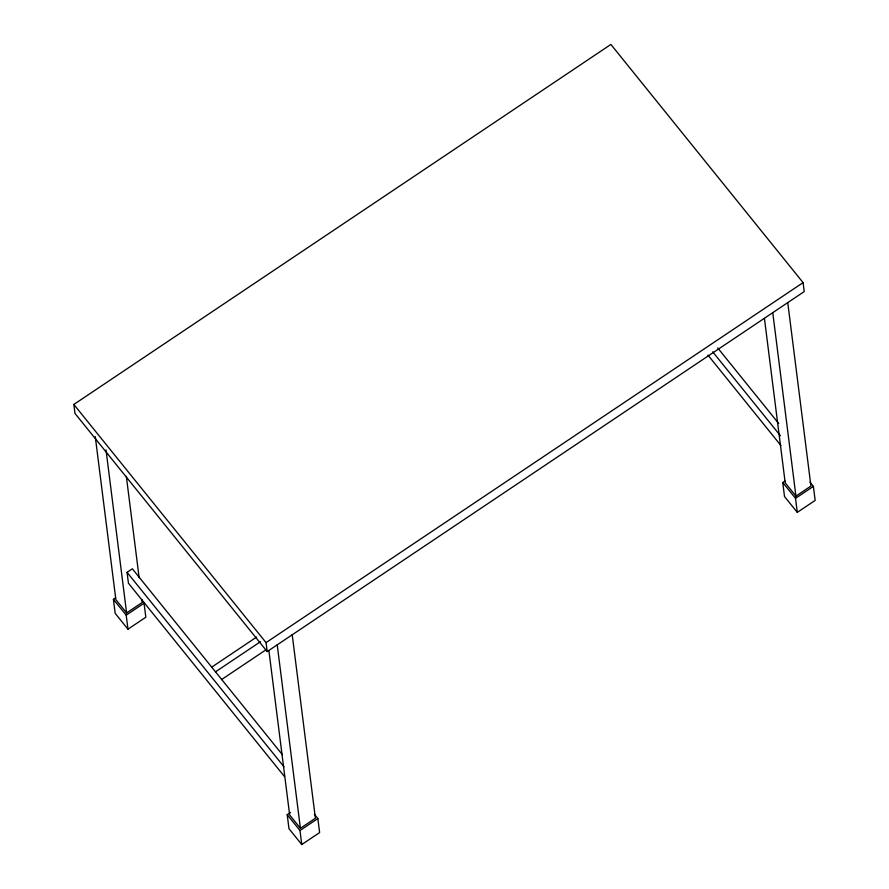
<?xml version="1.0" encoding="UTF-8"?>
<svg xmlns="http://www.w3.org/2000/svg" width="889" height="889" viewBox="0 0 889 889"><rect width="100%" height="100%" fill="white"/><g stroke="black" fill="none" stroke-linecap="round" stroke-linejoin="round"><path stroke-width="1.33" d="M73.843 404.451L610.887 44.45L803.089 282.624L804.223 291.581L267.178 651.581L74.976 413.418L73.843 404.451L266.044 642.625L267.178 651.581M284.524 776.619L128.438 583.217L127.071 572.349L132.361 568.804L282.391 754.705M141.507 600.031L144.062 603.198L145.829 617.222L127.972 629.19L115.181 613.354L113.414 599.33L115.648 597.83M95.267 436.599L115.87 599.642L126.605 612.943L142.273 602.442L141.918 599.697M127.972 629.19L126.205 615.166L144.062 603.198M211.726 667.139L256.71 636.991M215.516 671.84L260.499 641.68M266.044 642.625L803.089 282.624M221.505 679.607L266.489 649.459M314.45 814.324L317.851 818.558L319.629 832.571L301.76 844.55L288.981 828.704L287.203 814.68L290.559 812.435M809.979 482.16L813.391 486.383L815.157 500.407L797.3 512.375L784.509 496.54L782.742 482.516L784.976 481.016M268.889 650.581L289.658 814.991L300.404 828.304L315.395 818.247L292.203 634.657M764.429 318.418L785.198 482.827L795.933 496.129L810.935 486.072L787.743 302.482M301.76 844.55L299.993 830.526L317.851 818.558M797.3 512.375L795.522 498.351L813.391 486.383M717.701 347.921L778.742 423.553M712.7 351.822L780.442 435.777M707.988 355.156L780.953 445.567M782.742 482.516L795.522 498.351M127.071 572.349L284.024 766.84M113.414 599.33L126.205 615.166M287.203 814.68L299.993 830.526M772.741 312.539L795.933 496.129M277.201 644.703L300.404 828.304M126.349 476.393L139.151 577.783M106.013 449.901L126.605 612.943"/></g></svg>
